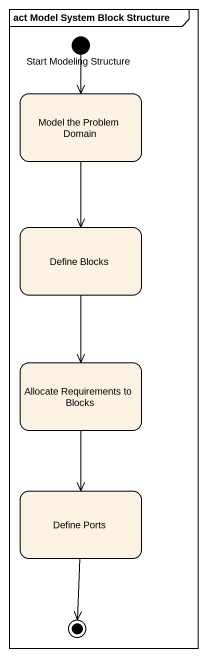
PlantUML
@startuml
mainframe act Model System Block Structure
hide empty description
state "Start Modeling Structure" as Start_Modeling_Structure <<start>>
state "Model the Problem Domain" as Model_the_Problem_Domain
state "Define Blocks" as Define_Blocks
state "Allocate Requirements to Blocks" as Allocate_Requirements_to
state "Define Ports" as Define_Ports
Start_Modeling_Structure --> Model_the_Problem_Domain
Model_the_Problem_Domain --> Define_Blocks
Define_Blocks --> Allocate_Requirements_to
Allocate_Requirements_to --> Define_Ports
Define_Ports --> [*]
@enduml
